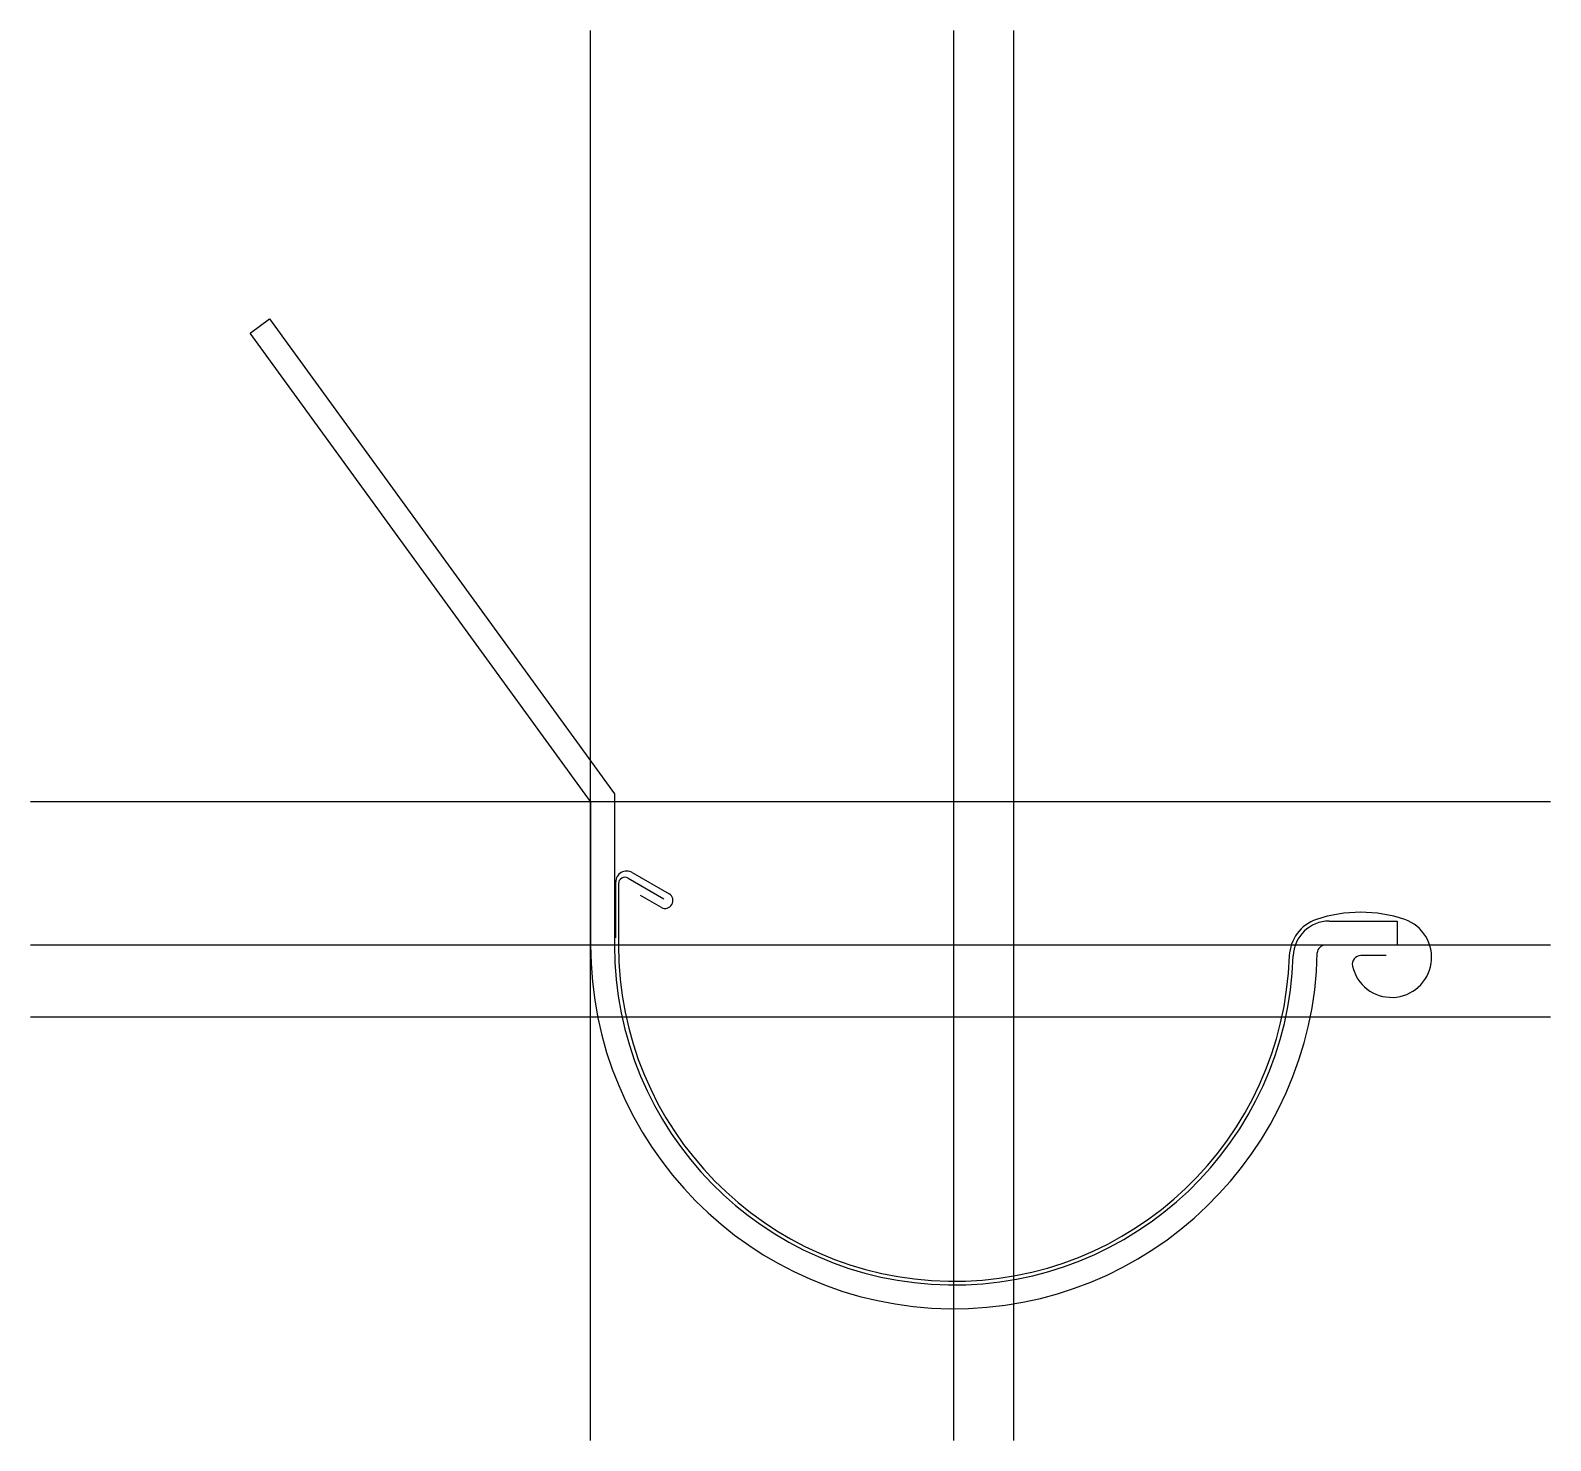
# Model space of a CAD drawing. Extents: x -140 to 240, y -160 to 193.
import ezdxf

# ---------------------------------------------------------------- set-up
doc = ezdxf.new("R2010")
doc.units = 0
doc.layers.get('0').update_dxf_attribs({"linetype": 'CONTINUOUS'})

msp = doc.modelspace()

# ---------------------------------------------------------------- linework, layer by layer
at = {"linetype": 'CONTINUOUS'}
for p, q in [((0, -160), (0, 193.08)), ((91, -160), (91, 193.08)), ((106, -160), (106, 193.08)), ((-85.23, 117.31), (-80.37, 120.83)), ((-80.37, 120.83), (6, 1.95)), ((0, 0), (-85.23, 117.31)), ((-140.28, 0), (240.4, 0)), ((0, 0), (0, -38.49)), ((6, 1.95), (6, -35.93)), ((10.41, -17.76), (19.66, -23.1)), ((6.31, -34.14), (6.31, -20.12)), ((6.98, -20.55), (6.98, -35.93)), ((9.38, -19.17), (18.34, -24.34)), ((17.73, -26.5), (12.52, -23.49)), ((184.95, -29.93), (202.01, -29.93)), ((202.01, -29.93), (202.01, -35.93)), ((240.4, -35.93), (-140.28, -35.93)), ((202.01, -35.93), (183.98, -35.93)), ((199.19, -38.58), (192.9, -38.58)), ((240.4, -54), (-140.28, -54))]:
    msp.add_line(p, q, dxfattribs=at)
for centre, radius, start, end in [((9.04, -20.12), 2.73, 59.8787, 179.9716), ((8.58, -20.56), 1.6, 59.9996, 179.7982), ((18.68, -24.85), 1.9, 240.13, 331.122), ((18.69, -24.77), 1.93, 328.7443, 59.8326), ((184.97, -39), 10, 108.6899, 178.0936), ((184.96, -38.93), 9, 90.0339, 178.1535), ((192.82, -62.26), 34.55, 71.3388, 108.6612), ((200.58, -39), 10.03, 192.7111, 70.8164), ((91, -35.98), 91, 179.9667, 358.7992), ((91, -36.03), 85, 179.9294, 358.2436), ((91, -36.08), 84.02, 179.8962, 358.235), ((183.98, -37.93), 2, 89.9885, 178.854), ((192.91, -40.74), 2.16, 90.2186, 192.5681)]:
    msp.add_arc(centre, radius, start, end, dxfattribs=at)

doc.saveas('drawing.dxf')
